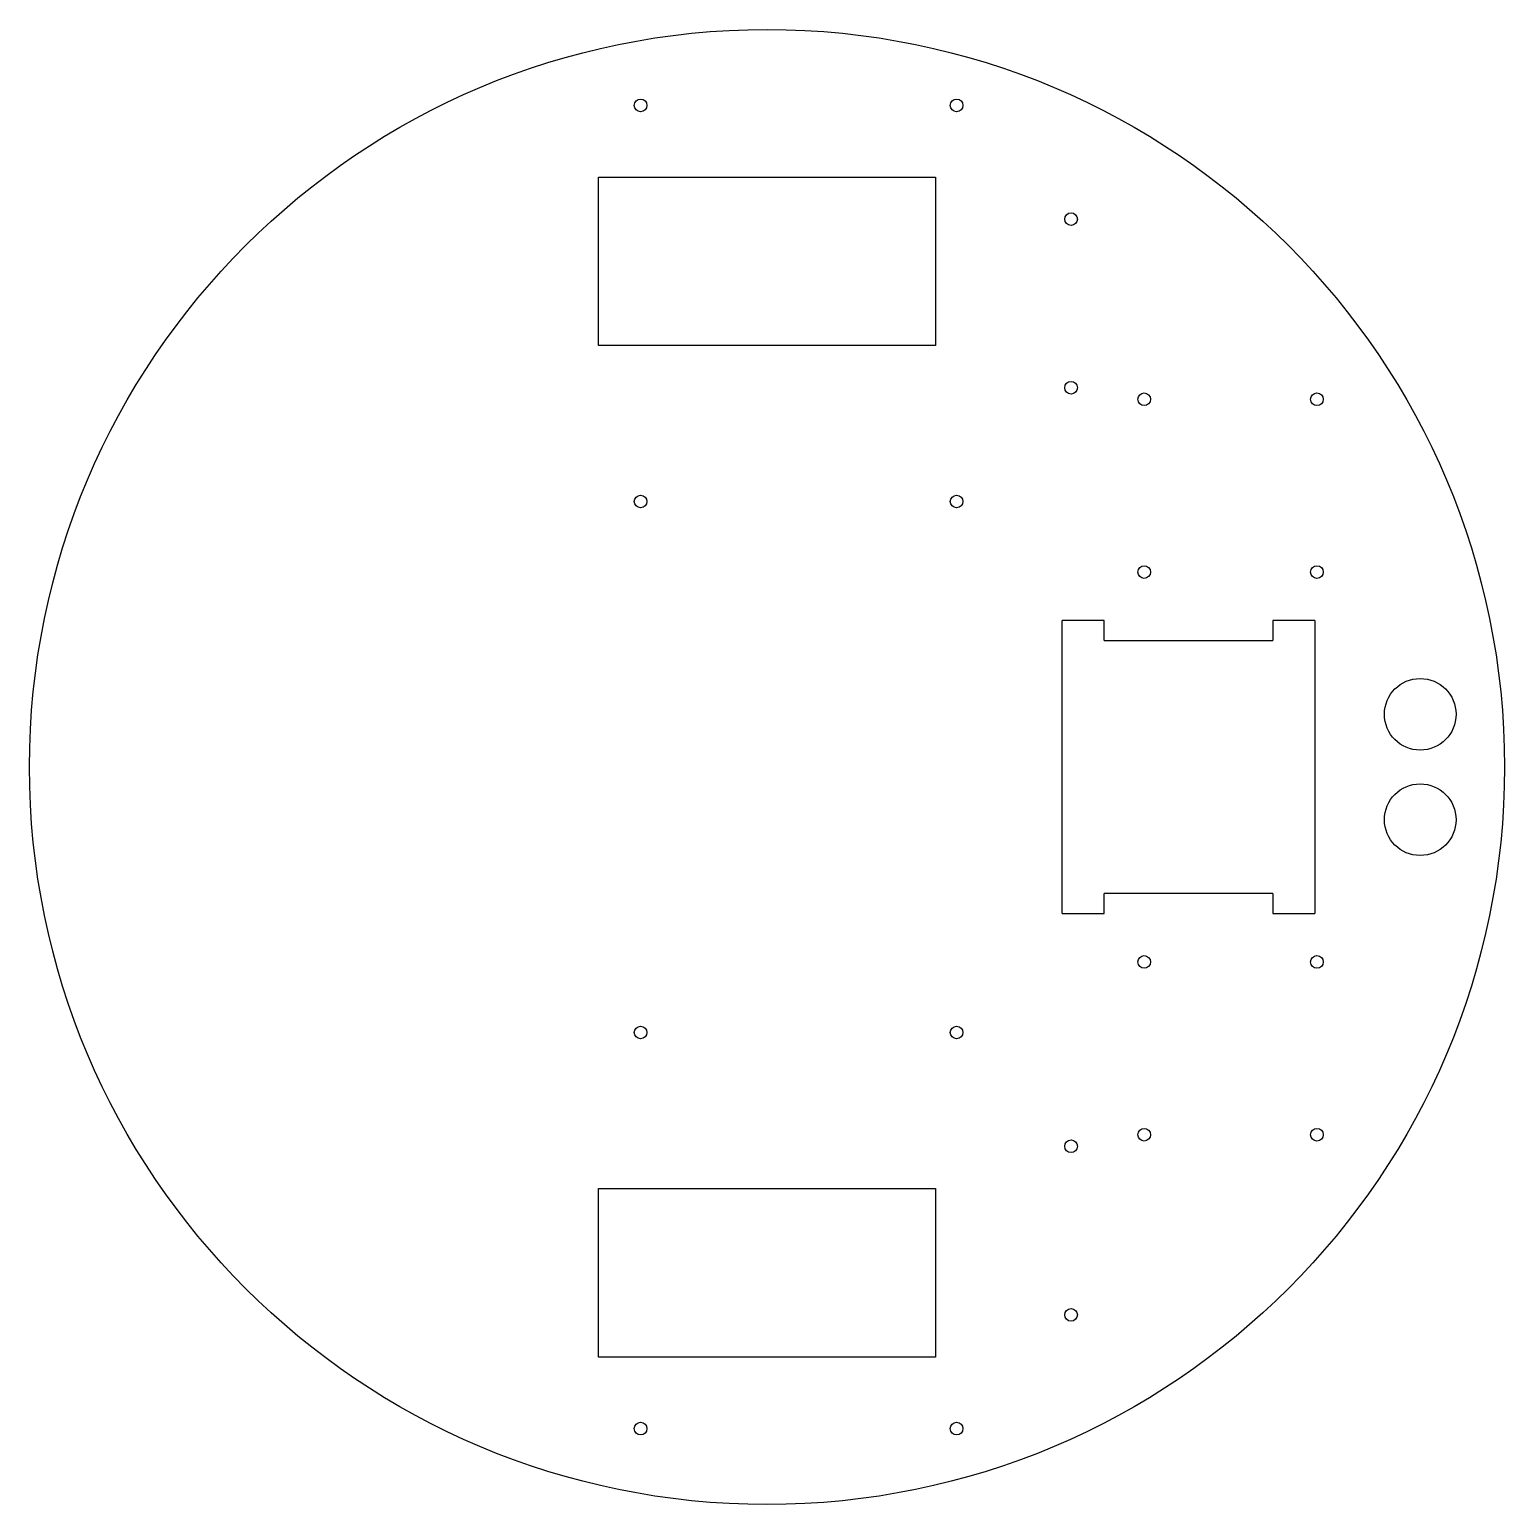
# Model space of a CAD drawing. Header units: millimetres. Extents: x -175 to 175, y -175 to 175.
import ezdxf

# ---------------------------------------------------------------- set-up
doc = ezdxf.new("R2010")
doc.units = ezdxf.units.MM

msp = doc.modelspace()

# ---------------------------------------------------------------- linework, layer by layer
at = {"color": 7, "linetype": 'Continuous', "lineweight": 25}
for p, q in [((-40, 100), (-40, 140)), ((-40, 140), (40, 140)), ((40, 140), (40, 100)), ((40, 100), (-40, 100)), ((70, -34.75), (70, 34.75)), ((80, 34.75), (70, 34.75)), ((80, 30), (80, 34.75)), ((130, 34.75), (120, 34.75)), ((120, 34.75), (120, 30)), ((130, 34.75), (130, -34.75)), ((80, 30), (120, 30)), ((120, -30), (80, -30)), ((80, -34.75), (80, -30)), ((120, -30), (120, -34.75)), ((70, -34.75), (80, -34.75)), ((120, -34.75), (130, -34.75)), ((-40, -140), (-40, -100)), ((-40, -100), (40, -100)), ((40, -100), (40, -140)), ((40, -140), (-40, -140))]:
    msp.add_line(p, q, dxfattribs=at)
for centre, radius in [((0, 0), 175), ((-30, 157), 1.5), ((45, 157), 1.5), ((72.14, 130), 1.5), ((72.14, 90), 1.5), ((89.5, 87.25), 1.5), ((130.5, 87.25), 1.5), ((-30, 63), 1.5), ((45, 63), 1.5), ((89.5, 46.25), 1.5), ((130.5, 46.25), 1.5), ((155, 12.5), 8.5), ((155, -12.5), 8.5), ((89.5, -46.25), 1.5), ((130.5, -46.25), 1.5), ((-30, -63), 1.5), ((45, -63), 1.5), ((89.5, -87.25), 1.5), ((130.5, -87.25), 1.5), ((72.14, -90), 1.5), ((72.14, -130), 1.5), ((-30, -157), 1.5), ((45, -157), 1.5)]:
    msp.add_circle(centre, radius, dxfattribs=at)

doc.saveas('drawing.dxf')
